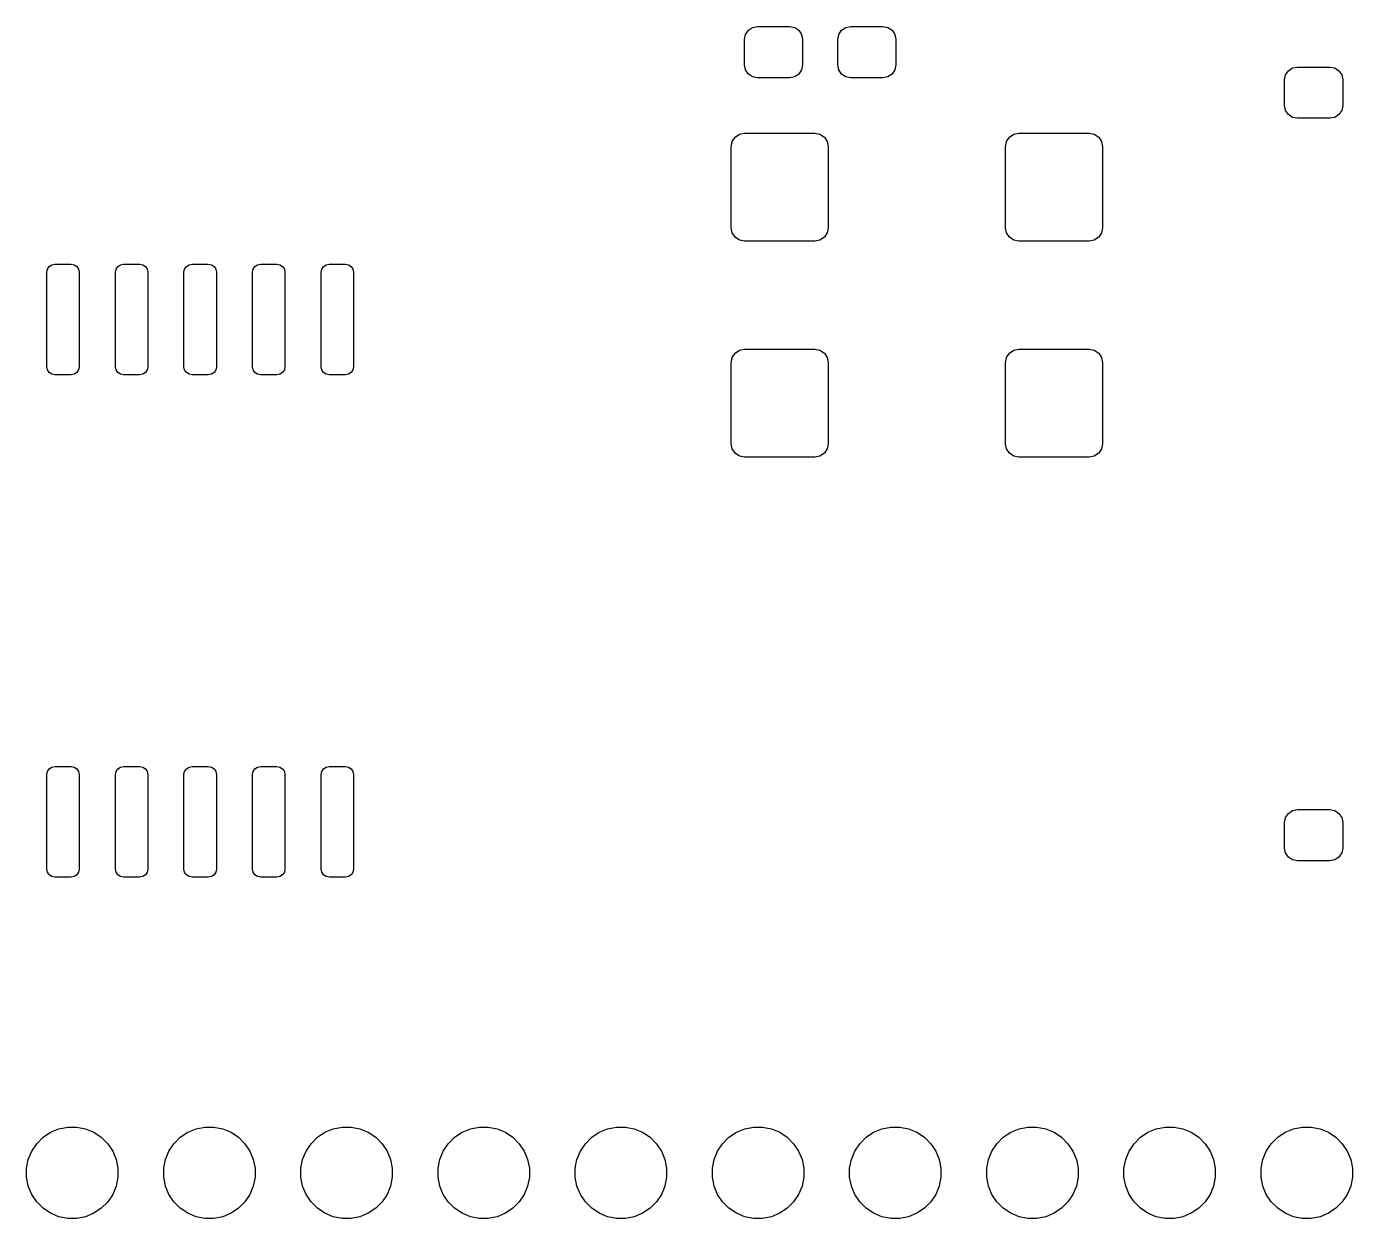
# Model space of a CAD drawing. Extents: x 2.41 to 6.27, y -6.45 to -4.55.
# Drawn here: x 3.408 to 4.374, y -6.451 to -5.582 of the extents above; entities that cross this region are included whole.
import ezdxf

# ---------------------------------------------------------------- set-up
doc = ezdxf.new("R2010")
doc.units = 0
doc.header["$MEASUREMENT"] = 0
doc.layers.add('BLACK', color=7, linetype='CONTINUOUS')

msp = doc.modelspace()

# ---------------------------------------------------------------- linework, layer by layer
at = {"layer": 'BLACK', "linetype": 'CONTINUOUS'}
for p, q in [((3.93181, -5.58747), (3.93384, -5.58443)), ((3.93384, -5.58443), (3.93687, -5.5824)), ((3.93687, -5.5824), (3.94045, -5.58169)), ((3.94045, -5.58169), (3.96407, -5.58169)), ((3.96407, -5.58169), (3.96765, -5.5824)), ((3.96765, -5.5824), (3.97069, -5.58443)), ((3.97069, -5.58443), (3.97271, -5.58747)), ((3.99973, -5.58747), (4.00175, -5.58443)), ((4.00175, -5.58443), (4.00479, -5.5824)), ((4.00479, -5.5824), (4.00837, -5.58169)), ((4.00837, -5.58169), (4.03199, -5.58169)), ((4.03199, -5.58169), (4.03557, -5.5824)), ((4.03557, -5.5824), (4.0386, -5.58443)), ((4.0386, -5.58443), (4.04063, -5.58747)), ((3.9311, -5.59104), (3.93181, -5.58747)), ((3.9311, -5.60974), (3.9311, -5.59104)), ((3.97271, -5.58747), (3.97343, -5.59104)), ((3.97343, -5.59104), (3.97343, -5.60974)), ((3.99902, -5.59104), (3.99973, -5.58747)), ((3.99902, -5.60974), (3.99902, -5.59104)), ((4.04063, -5.58747), (4.04134, -5.59104)), ((4.04134, -5.59104), (4.04134, -5.60974)), ((3.93181, -5.61332), (3.9311, -5.60974)), ((3.93384, -5.61636), (3.93181, -5.61332)), ((3.97271, -5.61332), (3.97069, -5.61636)), ((3.97343, -5.60974), (3.97271, -5.61332)), ((3.99973, -5.61332), (3.99902, -5.60974)), ((4.00175, -5.61636), (3.99973, -5.61332)), ((4.04063, -5.61332), (4.0386, -5.61636)), ((4.04134, -5.60974), (4.04063, -5.61332)), ((4.32551, -5.61699), (4.32754, -5.61396)), ((4.32754, -5.61396), (4.33058, -5.61193)), ((4.33058, -5.61193), (4.33415, -5.61122)), ((4.33415, -5.61122), (4.35778, -5.61122)), ((4.35778, -5.61122), (4.36135, -5.61193)), ((4.36135, -5.61193), (4.36439, -5.61396)), ((4.36439, -5.61396), (4.36641, -5.61699)), ((3.93687, -5.61838), (3.93384, -5.61636)), ((3.94045, -5.61909), (3.93687, -5.61838)), ((3.96407, -5.61909), (3.94045, -5.61909)), ((3.96765, -5.61838), (3.96407, -5.61909)), ((3.97069, -5.61636), (3.96765, -5.61838)), ((4.00479, -5.61838), (4.00175, -5.61636)), ((4.00837, -5.61909), (4.00479, -5.61838)), ((4.03199, -5.61909), (4.00837, -5.61909)), ((4.03557, -5.61838), (4.03199, -5.61909)), ((4.0386, -5.61636), (4.03557, -5.61838)), ((4.3248, -5.62057), (4.32551, -5.61699)), ((4.3248, -5.63927), (4.3248, -5.62057)), ((4.36641, -5.61699), (4.36713, -5.62057)), ((4.36713, -5.62057), (4.36713, -5.63927)), ((4.32551, -5.64285), (4.3248, -5.63927)), ((4.32754, -5.64588), (4.32551, -5.64285)), ((4.36641, -5.64285), (4.36439, -5.64588)), ((4.36713, -5.63927), (4.36641, -5.64285)), ((4.33058, -5.64791), (4.32754, -5.64588)), ((4.33415, -5.64862), (4.33058, -5.64791)), ((4.35778, -5.64862), (4.33415, -5.64862)), ((4.36135, -5.64791), (4.35778, -5.64862)), ((4.36439, -5.64588), (4.36135, -5.64791)), ((3.92201, -5.66552), (3.92414, -5.66233)), ((3.92414, -5.66233), (3.92734, -5.6602)), ((3.92734, -5.6602), (3.9311, -5.65945)), ((3.9311, -5.65945), (3.98228, -5.65945)), ((3.98228, -5.65945), (3.98605, -5.6602)), ((3.98605, -5.6602), (3.98924, -5.66233)), ((3.98924, -5.66233), (3.99138, -5.66552)), ((4.12201, -5.66552), (4.12414, -5.66233)), ((4.12414, -5.66233), (4.12734, -5.6602)), ((4.12734, -5.6602), (4.1311, -5.65945)), ((4.1311, -5.65945), (4.18228, -5.65945)), ((4.18228, -5.65945), (4.18605, -5.6602)), ((4.18605, -5.6602), (4.18924, -5.66233)), ((4.18924, -5.66233), (4.19138, -5.66552)), ((3.92126, -5.66929), (3.92201, -5.66552)), ((3.92126, -5.72835), (3.92126, -5.66929)), ((3.99138, -5.66552), (3.99213, -5.66929)), ((3.99213, -5.66929), (3.99213, -5.72835)), ((4.12126, -5.66929), (4.12201, -5.66552)), ((4.12126, -5.72835), (4.12126, -5.66929)), ((4.19138, -5.66552), (4.19213, -5.66929)), ((4.19213, -5.66929), (4.19213, -5.72835)), ((3.92201, -5.73211), (3.92126, -5.72835)), ((3.99213, -5.72835), (3.99138, -5.73211)), ((4.12201, -5.73211), (4.12126, -5.72835)), ((4.19213, -5.72835), (4.19138, -5.73211)), ((3.92414, -5.73531), (3.92201, -5.73211)), ((3.92734, -5.73744), (3.92414, -5.73531)), ((3.9311, -5.73819), (3.92734, -5.73744)), ((3.98228, -5.73819), (3.9311, -5.73819)), ((3.98605, -5.73744), (3.98228, -5.73819)), ((3.98924, -5.73531), (3.98605, -5.73744)), ((3.99138, -5.73211), (3.98924, -5.73531)), ((4.12414, -5.73531), (4.12201, -5.73211)), ((4.12734, -5.73744), (4.12414, -5.73531)), ((4.1311, -5.73819), (4.12734, -5.73744)), ((4.18228, -5.73819), (4.1311, -5.73819)), ((4.18605, -5.73744), (4.18228, -5.73819)), ((4.18924, -5.73531), (4.18605, -5.73744)), ((4.19138, -5.73211), (4.18924, -5.73531)), ((3.42244, -5.76083), (3.42289, -5.75857)), ((3.42244, -5.82972), (3.42244, -5.76083)), ((3.42289, -5.75857), (3.42417, -5.75665)), ((3.42417, -5.75665), (3.42609, -5.75537)), ((3.42609, -5.75537), (3.42835, -5.75492)), ((3.42835, -5.75492), (3.44016, -5.75492)), ((3.44016, -5.75492), (3.44242, -5.75537)), ((3.44242, -5.75537), (3.44433, -5.75665)), ((3.44433, -5.75665), (3.44561, -5.75857)), ((3.44561, -5.75857), (3.44606, -5.76083)), ((3.44606, -5.76083), (3.44606, -5.82972)), ((3.47244, -5.76083), (3.47289, -5.75857)), ((3.47244, -5.82972), (3.47244, -5.76083)), ((3.47289, -5.75857), (3.47417, -5.75665)), ((3.47417, -5.75665), (3.47609, -5.75537)), ((3.47609, -5.75537), (3.47835, -5.75492)), ((3.47835, -5.75492), (3.49016, -5.75492)), ((3.49016, -5.75492), (3.49242, -5.75537)), ((3.49242, -5.75537), (3.49433, -5.75665)), ((3.49433, -5.75665), (3.49561, -5.75857)), ((3.49561, -5.75857), (3.49606, -5.76083)), ((3.49606, -5.76083), (3.49606, -5.82972)), ((3.52244, -5.76083), (3.52289, -5.75857)), ((3.52244, -5.82972), (3.52244, -5.76083)), ((3.52289, -5.75857), (3.52417, -5.75665)), ((3.52417, -5.75665), (3.52609, -5.75537)), ((3.52609, -5.75537), (3.52835, -5.75492)), ((3.52835, -5.75492), (3.54016, -5.75492)), ((3.54016, -5.75492), (3.54242, -5.75537)), ((3.54242, -5.75537), (3.54433, -5.75665)), ((3.54433, -5.75665), (3.54561, -5.75857)), ((3.54561, -5.75857), (3.54606, -5.76083)), ((3.54606, -5.76083), (3.54606, -5.82972)), ((3.57244, -5.76083), (3.57289, -5.75857)), ((3.57244, -5.82972), (3.57244, -5.76083)), ((3.57289, -5.75857), (3.57417, -5.75665)), ((3.57417, -5.75665), (3.57609, -5.75537)), ((3.57609, -5.75537), (3.57835, -5.75492)), ((3.57835, -5.75492), (3.59016, -5.75492)), ((3.59016, -5.75492), (3.59242, -5.75537)), ((3.59242, -5.75537), (3.59433, -5.75665)), ((3.59433, -5.75665), (3.59561, -5.75857)), ((3.59561, -5.75857), (3.59606, -5.76083)), ((3.59606, -5.76083), (3.59606, -5.82972)), ((3.62244, -5.76083), (3.62289, -5.75857)), ((3.62244, -5.82972), (3.62244, -5.76083)), ((3.62289, -5.75857), (3.62417, -5.75665)), ((3.62417, -5.75665), (3.62609, -5.75537)), ((3.62609, -5.75537), (3.62835, -5.75492)), ((3.62835, -5.75492), (3.64016, -5.75492)), ((3.64016, -5.75492), (3.64242, -5.75537)), ((3.64242, -5.75537), (3.64433, -5.75665)), ((3.64433, -5.75665), (3.64561, -5.75857)), ((3.64561, -5.75857), (3.64606, -5.76083)), ((3.64606, -5.76083), (3.64606, -5.82972)), ((3.92414, -5.81981), (3.92734, -5.81768)), ((3.92734, -5.81768), (3.9311, -5.81693)), ((3.9311, -5.81693), (3.98228, -5.81693)), ((3.98228, -5.81693), (3.98605, -5.81768)), ((3.98605, -5.81768), (3.98924, -5.81981)), ((4.12414, -5.81981), (4.12734, -5.81768)), ((4.12734, -5.81768), (4.1311, -5.81693)), ((4.1311, -5.81693), (4.18228, -5.81693)), ((4.18228, -5.81693), (4.18605, -5.81768)), ((4.18605, -5.81768), (4.18924, -5.81981)), ((3.92126, -5.82677), (3.92201, -5.82301)), ((3.92126, -5.88583), (3.92126, -5.82677)), ((3.92201, -5.82301), (3.92414, -5.81981)), ((3.98924, -5.81981), (3.99138, -5.82301)), ((3.99138, -5.82301), (3.99213, -5.82677)), ((3.99213, -5.82677), (3.99213, -5.88583)), ((4.12126, -5.82677), (4.12201, -5.82301)), ((4.12126, -5.88583), (4.12126, -5.82677)), ((4.12201, -5.82301), (4.12414, -5.81981)), ((4.18924, -5.81981), (4.19138, -5.82301)), ((4.19138, -5.82301), (4.19213, -5.82677)), ((4.19213, -5.82677), (4.19213, -5.88583)), ((3.42289, -5.83198), (3.42244, -5.82972)), ((3.42417, -5.8339), (3.42289, -5.83198)), ((3.42609, -5.83518), (3.42417, -5.8339)), ((3.42835, -5.83563), (3.42609, -5.83518)), ((3.44016, -5.83563), (3.42835, -5.83563)), ((3.44242, -5.83518), (3.44016, -5.83563)), ((3.44433, -5.8339), (3.44242, -5.83518)), ((3.44561, -5.83198), (3.44433, -5.8339)), ((3.44606, -5.82972), (3.44561, -5.83198)), ((3.47289, -5.83198), (3.47244, -5.82972)), ((3.47417, -5.8339), (3.47289, -5.83198)), ((3.47609, -5.83518), (3.47417, -5.8339)), ((3.47835, -5.83563), (3.47609, -5.83518)), ((3.49016, -5.83563), (3.47835, -5.83563)), ((3.49242, -5.83518), (3.49016, -5.83563)), ((3.49433, -5.8339), (3.49242, -5.83518)), ((3.49561, -5.83198), (3.49433, -5.8339)), ((3.49606, -5.82972), (3.49561, -5.83198)), ((3.52289, -5.83198), (3.52244, -5.82972)), ((3.52417, -5.8339), (3.52289, -5.83198)), ((3.52609, -5.83518), (3.52417, -5.8339)), ((3.52835, -5.83563), (3.52609, -5.83518)), ((3.54016, -5.83563), (3.52835, -5.83563)), ((3.54242, -5.83518), (3.54016, -5.83563)), ((3.54433, -5.8339), (3.54242, -5.83518)), ((3.54561, -5.83198), (3.54433, -5.8339)), ((3.54606, -5.82972), (3.54561, -5.83198)), ((3.57289, -5.83198), (3.57244, -5.82972)), ((3.57417, -5.8339), (3.57289, -5.83198)), ((3.57609, -5.83518), (3.57417, -5.8339)), ((3.57835, -5.83563), (3.57609, -5.83518)), ((3.59016, -5.83563), (3.57835, -5.83563)), ((3.59242, -5.83518), (3.59016, -5.83563)), ((3.59433, -5.8339), (3.59242, -5.83518)), ((3.59561, -5.83198), (3.59433, -5.8339)), ((3.59606, -5.82972), (3.59561, -5.83198)), ((3.62289, -5.83198), (3.62244, -5.82972)), ((3.62417, -5.8339), (3.62289, -5.83198)), ((3.62609, -5.83518), (3.62417, -5.8339)), ((3.62835, -5.83563), (3.62609, -5.83518)), ((3.64016, -5.83563), (3.62835, -5.83563)), ((3.64242, -5.83518), (3.64016, -5.83563)), ((3.64433, -5.8339), (3.64242, -5.83518)), ((3.64561, -5.83198), (3.64433, -5.8339)), ((3.64606, -5.82972), (3.64561, -5.83198)), ((3.92201, -5.88959), (3.92126, -5.88583)), ((3.99213, -5.88583), (3.99138, -5.88959)), ((4.12201, -5.88959), (4.12126, -5.88583)), ((4.19213, -5.88583), (4.19138, -5.88959)), ((3.92414, -5.89279), (3.92201, -5.88959)), ((3.92734, -5.89492), (3.92414, -5.89279)), ((3.9311, -5.89567), (3.92734, -5.89492)), ((3.98228, -5.89567), (3.9311, -5.89567)), ((3.98605, -5.89492), (3.98228, -5.89567)), ((3.98924, -5.89279), (3.98605, -5.89492)), ((3.99138, -5.88959), (3.98924, -5.89279)), ((4.12414, -5.89279), (4.12201, -5.88959)), ((4.12734, -5.89492), (4.12414, -5.89279)), ((4.1311, -5.89567), (4.12734, -5.89492)), ((4.18228, -5.89567), (4.1311, -5.89567)), ((4.18605, -5.89492), (4.18228, -5.89567)), ((4.18924, -5.89279), (4.18605, -5.89492)), ((4.19138, -5.88959), (4.18924, -5.89279)), ((3.42244, -6.12697), (3.42289, -6.12471)), ((3.42244, -6.19587), (3.42244, -6.12697)), ((3.42289, -6.12471), (3.42417, -6.12279)), ((3.42417, -6.12279), (3.42609, -6.12151)), ((3.42609, -6.12151), (3.42835, -6.12106)), ((3.42835, -6.12106), (3.44016, -6.12106)), ((3.44016, -6.12106), (3.44242, -6.12151)), ((3.44242, -6.12151), (3.44433, -6.12279)), ((3.44433, -6.12279), (3.44561, -6.12471)), ((3.44561, -6.12471), (3.44606, -6.12697)), ((3.44606, -6.12697), (3.44606, -6.19587)), ((3.47244, -6.12697), (3.47289, -6.12471)), ((3.47244, -6.19587), (3.47244, -6.12697)), ((3.47289, -6.12471), (3.47417, -6.12279)), ((3.47417, -6.12279), (3.47609, -6.12151)), ((3.47609, -6.12151), (3.47835, -6.12106)), ((3.47835, -6.12106), (3.49016, -6.12106)), ((3.49016, -6.12106), (3.49242, -6.12151)), ((3.49242, -6.12151), (3.49433, -6.12279)), ((3.49433, -6.12279), (3.49561, -6.12471)), ((3.49561, -6.12471), (3.49606, -6.12697)), ((3.49606, -6.12697), (3.49606, -6.19587)), ((3.52244, -6.12697), (3.52289, -6.12471)), ((3.52244, -6.19587), (3.52244, -6.12697)), ((3.52289, -6.12471), (3.52417, -6.12279)), ((3.52417, -6.12279), (3.52609, -6.12151)), ((3.52609, -6.12151), (3.52835, -6.12106)), ((3.52835, -6.12106), (3.54016, -6.12106)), ((3.54016, -6.12106), (3.54242, -6.12151)), ((3.54242, -6.12151), (3.54433, -6.12279)), ((3.54433, -6.12279), (3.54561, -6.12471)), ((3.54561, -6.12471), (3.54606, -6.12697)), ((3.54606, -6.12697), (3.54606, -6.19587)), ((3.57244, -6.12697), (3.57289, -6.12471)), ((3.57244, -6.19587), (3.57244, -6.12697)), ((3.57289, -6.12471), (3.57417, -6.12279)), ((3.57417, -6.12279), (3.57609, -6.12151)), ((3.57609, -6.12151), (3.57835, -6.12106)), ((3.57835, -6.12106), (3.59016, -6.12106)), ((3.59016, -6.12106), (3.59242, -6.12151)), ((3.59242, -6.12151), (3.59433, -6.12279)), ((3.59433, -6.12279), (3.59561, -6.12471)), ((3.59561, -6.12471), (3.59606, -6.12697)), ((3.59606, -6.12697), (3.59606, -6.19587)), ((3.62244, -6.12697), (3.62289, -6.12471)), ((3.62244, -6.19587), (3.62244, -6.12697)), ((3.62289, -6.12471), (3.62417, -6.12279)), ((3.62417, -6.12279), (3.62609, -6.12151)), ((3.62609, -6.12151), (3.62835, -6.12106)), ((3.62835, -6.12106), (3.64016, -6.12106)), ((3.64016, -6.12106), (3.64242, -6.12151)), ((3.64242, -6.12151), (3.64433, -6.12279)), ((3.64433, -6.12279), (3.64561, -6.12471)), ((3.64561, -6.12471), (3.64606, -6.12697)), ((3.64606, -6.12697), (3.64606, -6.19587)), ((4.32551, -6.15833), (4.32754, -6.1553)), ((4.32754, -6.1553), (4.33058, -6.15327)), ((4.33058, -6.15327), (4.33415, -6.15256)), ((4.33415, -6.15256), (4.35778, -6.15256)), ((4.35778, -6.15256), (4.36135, -6.15327)), ((4.36135, -6.15327), (4.36439, -6.1553)), ((4.36439, -6.1553), (4.36641, -6.15833)), ((4.3248, -6.16191), (4.32551, -6.15833)), ((4.3248, -6.18061), (4.3248, -6.16191)), ((4.36641, -6.15833), (4.36713, -6.16191)), ((4.36713, -6.16191), (4.36713, -6.18061)), ((4.32551, -6.18419), (4.3248, -6.18061)), ((4.32754, -6.18722), (4.32551, -6.18419)), ((4.36641, -6.18419), (4.36439, -6.18722)), ((4.36713, -6.18061), (4.36641, -6.18419)), ((3.42289, -6.19813), (3.42244, -6.19587)), ((3.44606, -6.19587), (3.44561, -6.19813)), ((3.47289, -6.19813), (3.47244, -6.19587)), ((3.49606, -6.19587), (3.49561, -6.19813)), ((3.52289, -6.19813), (3.52244, -6.19587)), ((3.54606, -6.19587), (3.54561, -6.19813)), ((3.57289, -6.19813), (3.57244, -6.19587)), ((3.59606, -6.19587), (3.59561, -6.19813)), ((3.62289, -6.19813), (3.62244, -6.19587)), ((3.64606, -6.19587), (3.64561, -6.19813)), ((4.33058, -6.18925), (4.32754, -6.18722)), ((4.33415, -6.18996), (4.33058, -6.18925)), ((4.35778, -6.18996), (4.33415, -6.18996)), ((4.36135, -6.18925), (4.35778, -6.18996)), ((4.36439, -6.18722), (4.36135, -6.18925)), ((3.42417, -6.20004), (3.42289, -6.19813)), ((3.42609, -6.20132), (3.42417, -6.20004)), ((3.42835, -6.20177), (3.42609, -6.20132)), ((3.44016, -6.20177), (3.42835, -6.20177)), ((3.44242, -6.20132), (3.44016, -6.20177)), ((3.44433, -6.20004), (3.44242, -6.20132)), ((3.44561, -6.19813), (3.44433, -6.20004)), ((3.47417, -6.20004), (3.47289, -6.19813)), ((3.47609, -6.20132), (3.47417, -6.20004)), ((3.47835, -6.20177), (3.47609, -6.20132)), ((3.49016, -6.20177), (3.47835, -6.20177)), ((3.49242, -6.20132), (3.49016, -6.20177)), ((3.49433, -6.20004), (3.49242, -6.20132)), ((3.49561, -6.19813), (3.49433, -6.20004)), ((3.52417, -6.20004), (3.52289, -6.19813)), ((3.52609, -6.20132), (3.52417, -6.20004)), ((3.52835, -6.20177), (3.52609, -6.20132)), ((3.54016, -6.20177), (3.52835, -6.20177)), ((3.54242, -6.20132), (3.54016, -6.20177)), ((3.54433, -6.20004), (3.54242, -6.20132)), ((3.54561, -6.19813), (3.54433, -6.20004)), ((3.57417, -6.20004), (3.57289, -6.19813)), ((3.57609, -6.20132), (3.57417, -6.20004)), ((3.57835, -6.20177), (3.57609, -6.20132)), ((3.59016, -6.20177), (3.57835, -6.20177)), ((3.59242, -6.20132), (3.59016, -6.20177)), ((3.59433, -6.20004), (3.59242, -6.20132)), ((3.59561, -6.19813), (3.59433, -6.20004)), ((3.62417, -6.20004), (3.62289, -6.19813)), ((3.62609, -6.20132), (3.62417, -6.20004)), ((3.62835, -6.20177), (3.62609, -6.20132)), ((3.64016, -6.20177), (3.62835, -6.20177)), ((3.64242, -6.20132), (3.64016, -6.20177)), ((3.64433, -6.20004), (3.64242, -6.20132)), ((3.64561, -6.19813), (3.64433, -6.20004)), ((3.41972, -6.39145), (3.42517, -6.38781)), ((3.42517, -6.38781), (3.43123, -6.3853)), ((3.43123, -6.3853), (3.43766, -6.38402)), ((3.43766, -6.38402), (3.44422, -6.38402)), ((3.44422, -6.38402), (3.45066, -6.3853)), ((3.45066, -6.3853), (3.45672, -6.38781)), ((3.45672, -6.38781), (3.46217, -6.39145)), ((3.51972, -6.39145), (3.52517, -6.38781)), ((3.52517, -6.38781), (3.53123, -6.3853)), ((3.53123, -6.3853), (3.53766, -6.38402)), ((3.53766, -6.38402), (3.54422, -6.38402)), ((3.54422, -6.38402), (3.55066, -6.3853)), ((3.55066, -6.3853), (3.55672, -6.38781)), ((3.55672, -6.38781), (3.56217, -6.39145)), ((3.61972, -6.39145), (3.62517, -6.38781)), ((3.62517, -6.38781), (3.63123, -6.3853)), ((3.63123, -6.3853), (3.63766, -6.38402)), ((3.63766, -6.38402), (3.64423, -6.38402)), ((3.64423, -6.38402), (3.65066, -6.3853)), ((3.65066, -6.3853), (3.65672, -6.38781)), ((3.65672, -6.38781), (3.66217, -6.39145)), ((3.71972, -6.39145), (3.72517, -6.38781)), ((3.72517, -6.38781), (3.73123, -6.3853)), ((3.73123, -6.3853), (3.73766, -6.38402)), ((3.73766, -6.38402), (3.74423, -6.38402)), ((3.74423, -6.38402), (3.75066, -6.3853)), ((3.75066, -6.3853), (3.75672, -6.38781)), ((3.75672, -6.38781), (3.76217, -6.39145)), ((3.81972, -6.39145), (3.82517, -6.38781)), ((3.82517, -6.38781), (3.83123, -6.3853)), ((3.83123, -6.3853), (3.83766, -6.38402)), ((3.83766, -6.38402), (3.84422, -6.38402)), ((3.84422, -6.38402), (3.85066, -6.3853)), ((3.85066, -6.3853), (3.85672, -6.38781)), ((3.85672, -6.38781), (3.86217, -6.39145)), ((3.91972, -6.39145), (3.92517, -6.38781)), ((3.92517, -6.38781), (3.93123, -6.3853)), ((3.93123, -6.3853), (3.93766, -6.38402)), ((3.93766, -6.38402), (3.94422, -6.38402)), ((3.94422, -6.38402), (3.95066, -6.3853)), ((3.95066, -6.3853), (3.95672, -6.38781)), ((3.95672, -6.38781), (3.96217, -6.39145)), ((4.01972, -6.39145), (4.02517, -6.38781)), ((4.02517, -6.38781), (4.03123, -6.3853)), ((4.03123, -6.3853), (4.03766, -6.38402)), ((4.03766, -6.38402), (4.04422, -6.38402)), ((4.04422, -6.38402), (4.05066, -6.3853)), ((4.05066, -6.3853), (4.05672, -6.38781)), ((4.05672, -6.38781), (4.06217, -6.39145)), ((4.11972, -6.39145), (4.12517, -6.38781)), ((4.12517, -6.38781), (4.13123, -6.3853)), ((4.13123, -6.3853), (4.13766, -6.38402)), ((4.13766, -6.38402), (4.14422, -6.38402)), ((4.14422, -6.38402), (4.15066, -6.3853)), ((4.15066, -6.3853), (4.15672, -6.38781)), ((4.15672, -6.38781), (4.16217, -6.39145)), ((4.21972, -6.39145), (4.22517, -6.38781)), ((4.22517, -6.38781), (4.23123, -6.3853)), ((4.23123, -6.3853), (4.23766, -6.38402)), ((4.23766, -6.38402), (4.24423, -6.38402)), ((4.24423, -6.38402), (4.25066, -6.3853)), ((4.25066, -6.3853), (4.25672, -6.38781)), ((4.25672, -6.38781), (4.26217, -6.39145)), ((4.31972, -6.39145), (4.32517, -6.38781)), ((4.32517, -6.38781), (4.33123, -6.3853)), ((4.33123, -6.3853), (4.33766, -6.38402)), ((4.33766, -6.38402), (4.34422, -6.38402)), ((4.34422, -6.38402), (4.35066, -6.3853)), ((4.35066, -6.3853), (4.35672, -6.38781)), ((4.35672, -6.38781), (4.36217, -6.39145)), ((3.41143, -6.40155), (3.41508, -6.39609)), ((3.41508, -6.39609), (3.41972, -6.39145)), ((3.46217, -6.39145), (3.46681, -6.39609)), ((3.46681, -6.39609), (3.47046, -6.40155)), ((3.51143, -6.40155), (3.51508, -6.39609)), ((3.51508, -6.39609), (3.51972, -6.39145)), ((3.56217, -6.39145), (3.56681, -6.39609)), ((3.56681, -6.39609), (3.57046, -6.40155)), ((3.61143, -6.40155), (3.61508, -6.39609)), ((3.61508, -6.39609), (3.61972, -6.39145)), ((3.66217, -6.39145), (3.66681, -6.39609)), ((3.66681, -6.39609), (3.67046, -6.40155)), ((3.71143, -6.40155), (3.71508, -6.39609)), ((3.71508, -6.39609), (3.71972, -6.39145)), ((3.76217, -6.39145), (3.76681, -6.39609)), ((3.76681, -6.39609), (3.77046, -6.40155)), ((3.81143, -6.40155), (3.81508, -6.39609)), ((3.81508, -6.39609), (3.81972, -6.39145)), ((3.86217, -6.39145), (3.86681, -6.39609)), ((3.86681, -6.39609), (3.87046, -6.40155)), ((3.91143, -6.40155), (3.91508, -6.39609)), ((3.91508, -6.39609), (3.91972, -6.39145)), ((3.96217, -6.39145), (3.96681, -6.39609)), ((3.96681, -6.39609), (3.97046, -6.40155)), ((4.01143, -6.40155), (4.01508, -6.39609)), ((4.01508, -6.39609), (4.01972, -6.39145)), ((4.06217, -6.39145), (4.06681, -6.39609)), ((4.06681, -6.39609), (4.07046, -6.40155)), ((4.11143, -6.40155), (4.11508, -6.39609)), ((4.11508, -6.39609), (4.11972, -6.39145)), ((4.16217, -6.39145), (4.16681, -6.39609)), ((4.16681, -6.39609), (4.17046, -6.40155)), ((4.21143, -6.40155), (4.21508, -6.39609)), ((4.21508, -6.39609), (4.21972, -6.39145)), ((4.26217, -6.39145), (4.26681, -6.39609)), ((4.26681, -6.39609), (4.27046, -6.40155)), ((4.31143, -6.40155), (4.31508, -6.39609)), ((4.31508, -6.39609), (4.31972, -6.39145)), ((4.36217, -6.39145), (4.36681, -6.39609)), ((4.36681, -6.39609), (4.37046, -6.40155)), ((3.40764, -6.41404), (3.40892, -6.40761)), ((3.40892, -6.40761), (3.41143, -6.40155)), ((3.47046, -6.40155), (3.47297, -6.40761)), ((3.47297, -6.40761), (3.47425, -6.41404)), ((3.50764, -6.41404), (3.50892, -6.40761)), ((3.50892, -6.40761), (3.51143, -6.40155)), ((3.57046, -6.40155), (3.57297, -6.40761)), ((3.57297, -6.40761), (3.57425, -6.41404)), ((3.60764, -6.41404), (3.60892, -6.40761)), ((3.60892, -6.40761), (3.61143, -6.40155)), ((3.67046, -6.40155), (3.67297, -6.40761)), ((3.67297, -6.40761), (3.67425, -6.41404)), ((3.70764, -6.41404), (3.70892, -6.40761)), ((3.70892, -6.40761), (3.71143, -6.40155)), ((3.77046, -6.40155), (3.77297, -6.40761)), ((3.77297, -6.40761), (3.77425, -6.41404)), ((3.80764, -6.41404), (3.80892, -6.40761)), ((3.80892, -6.40761), (3.81143, -6.40155)), ((3.87046, -6.40155), (3.87297, -6.40761)), ((3.87297, -6.40761), (3.87425, -6.41404)), ((3.90764, -6.41404), (3.90892, -6.40761)), ((3.90892, -6.40761), (3.91143, -6.40155)), ((3.97046, -6.40155), (3.97297, -6.40761)), ((3.97297, -6.40761), (3.97425, -6.41404)), ((4.00764, -6.41404), (4.00892, -6.40761)), ((4.00892, -6.40761), (4.01143, -6.40155)), ((4.07046, -6.40155), (4.07297, -6.40761)), ((4.07297, -6.40761), (4.07425, -6.41404)), ((4.10764, -6.41404), (4.10892, -6.40761)), ((4.10892, -6.40761), (4.11143, -6.40155)), ((4.17046, -6.40155), (4.17297, -6.40761)), ((4.17297, -6.40761), (4.17425, -6.41404)), ((4.20764, -6.41404), (4.20892, -6.40761)), ((4.20892, -6.40761), (4.21143, -6.40155)), ((4.27046, -6.40155), (4.27297, -6.40761)), ((4.27297, -6.40761), (4.27425, -6.41404)), ((4.30764, -6.41404), (4.30892, -6.40761)), ((4.30892, -6.40761), (4.31143, -6.40155)), ((4.37046, -6.40155), (4.37297, -6.40761)), ((4.37297, -6.40761), (4.37425, -6.41404)), ((3.40764, -6.4206), (3.40764, -6.41404)), ((3.47425, -6.41404), (3.47425, -6.4206)), ((3.50764, -6.4206), (3.50764, -6.41404)), ((3.57425, -6.41404), (3.57425, -6.4206)), ((3.60764, -6.4206), (3.60764, -6.41404)), ((3.67425, -6.41404), (3.67425, -6.4206)), ((3.70764, -6.4206), (3.70764, -6.41404)), ((3.77425, -6.41404), (3.77425, -6.4206)), ((3.80764, -6.4206), (3.80764, -6.41404)), ((3.87425, -6.41404), (3.87425, -6.4206)), ((3.90764, -6.4206), (3.90764, -6.41404)), ((3.97425, -6.41404), (3.97425, -6.4206)), ((4.00764, -6.4206), (4.00764, -6.41404)), ((4.07425, -6.41404), (4.07425, -6.4206)), ((4.10764, -6.4206), (4.10764, -6.41404)), ((4.17425, -6.41404), (4.17425, -6.4206)), ((4.20764, -6.4206), (4.20764, -6.41404)), ((4.27425, -6.41404), (4.27425, -6.4206)), ((4.30764, -6.4206), (4.30764, -6.41404)), ((4.37425, -6.41404), (4.37425, -6.4206)), ((3.40892, -6.42704), (3.40764, -6.4206)), ((3.41143, -6.4331), (3.40892, -6.42704)), ((3.47297, -6.42704), (3.47046, -6.4331)), ((3.47425, -6.4206), (3.47297, -6.42704)), ((3.50892, -6.42704), (3.50764, -6.4206)), ((3.51143, -6.4331), (3.50892, -6.42704)), ((3.57297, -6.42704), (3.57046, -6.4331)), ((3.57425, -6.4206), (3.57297, -6.42704)), ((3.60892, -6.42704), (3.60764, -6.4206)), ((3.61143, -6.4331), (3.60892, -6.42704)), ((3.67297, -6.42704), (3.67046, -6.4331)), ((3.67425, -6.4206), (3.67297, -6.42704)), ((3.70892, -6.42704), (3.70764, -6.4206)), ((3.71143, -6.4331), (3.70892, -6.42704)), ((3.77297, -6.42704), (3.77046, -6.4331)), ((3.77425, -6.4206), (3.77297, -6.42704)), ((3.80892, -6.42704), (3.80764, -6.4206)), ((3.81143, -6.4331), (3.80892, -6.42704)), ((3.87297, -6.42704), (3.87046, -6.4331)), ((3.87425, -6.4206), (3.87297, -6.42704)), ((3.90892, -6.42704), (3.90764, -6.4206)), ((3.91143, -6.4331), (3.90892, -6.42704)), ((3.97297, -6.42704), (3.97046, -6.4331)), ((3.97425, -6.4206), (3.97297, -6.42704)), ((4.00892, -6.42704), (4.00764, -6.4206)), ((4.01143, -6.4331), (4.00892, -6.42704)), ((4.07297, -6.42704), (4.07046, -6.4331)), ((4.07425, -6.4206), (4.07297, -6.42704)), ((4.10892, -6.42704), (4.10764, -6.4206)), ((4.11143, -6.4331), (4.10892, -6.42704)), ((4.17297, -6.42704), (4.17046, -6.4331)), ((4.17425, -6.4206), (4.17297, -6.42704)), ((4.20892, -6.42704), (4.20764, -6.4206)), ((4.21143, -6.4331), (4.20892, -6.42704)), ((4.27297, -6.42704), (4.27046, -6.4331)), ((4.27425, -6.4206), (4.27297, -6.42704)), ((4.30892, -6.42704), (4.30764, -6.4206)), ((4.31143, -6.4331), (4.30892, -6.42704)), ((4.37297, -6.42704), (4.37046, -6.4331)), ((4.37425, -6.4206), (4.37297, -6.42704)), ((3.41508, -6.43855), (3.41143, -6.4331)), ((3.47046, -6.4331), (3.46681, -6.43855)), ((3.51508, -6.43855), (3.51143, -6.4331)), ((3.57046, -6.4331), (3.56681, -6.43855)), ((3.61508, -6.43855), (3.61143, -6.4331)), ((3.67046, -6.4331), (3.66681, -6.43855)), ((3.71508, -6.43855), (3.71143, -6.4331)), ((3.77046, -6.4331), (3.76681, -6.43855)), ((3.81508, -6.43855), (3.81143, -6.4331)), ((3.87046, -6.4331), (3.86681, -6.43855)), ((3.91508, -6.43855), (3.91143, -6.4331)), ((3.97046, -6.4331), (3.96681, -6.43855)), ((4.01508, -6.43855), (4.01143, -6.4331)), ((4.07046, -6.4331), (4.06681, -6.43855)), ((4.11508, -6.43855), (4.11143, -6.4331)), ((4.17046, -6.4331), (4.16681, -6.43855)), ((4.21508, -6.43855), (4.21143, -6.4331)), ((4.27046, -6.4331), (4.26681, -6.43855)), ((4.31508, -6.43855), (4.31143, -6.4331)), ((4.37046, -6.4331), (4.36681, -6.43855)), ((3.41972, -6.44319), (3.41508, -6.43855)), ((3.42517, -6.44684), (3.41972, -6.44319)), ((3.43123, -6.44935), (3.42517, -6.44684)), ((3.45672, -6.44684), (3.45066, -6.44935)), ((3.46217, -6.44319), (3.45672, -6.44684)), ((3.46681, -6.43855), (3.46217, -6.44319)), ((3.51972, -6.44319), (3.51508, -6.43855)), ((3.52517, -6.44684), (3.51972, -6.44319)), ((3.53123, -6.44935), (3.52517, -6.44684)), ((3.55672, -6.44684), (3.55066, -6.44935)), ((3.56217, -6.44319), (3.55672, -6.44684)), ((3.56681, -6.43855), (3.56217, -6.44319)), ((3.61972, -6.44319), (3.61508, -6.43855)), ((3.62517, -6.44684), (3.61972, -6.44319)), ((3.63123, -6.44935), (3.62517, -6.44684)), ((3.65672, -6.44684), (3.65066, -6.44935)), ((3.66217, -6.44319), (3.65672, -6.44684)), ((3.66681, -6.43855), (3.66217, -6.44319)), ((3.71972, -6.44319), (3.71508, -6.43855)), ((3.72517, -6.44684), (3.71972, -6.44319)), ((3.73123, -6.44935), (3.72517, -6.44684)), ((3.75672, -6.44684), (3.75066, -6.44935)), ((3.76217, -6.44319), (3.75672, -6.44684)), ((3.76681, -6.43855), (3.76217, -6.44319)), ((3.81972, -6.44319), (3.81508, -6.43855)), ((3.82517, -6.44684), (3.81972, -6.44319)), ((3.83123, -6.44935), (3.82517, -6.44684)), ((3.85672, -6.44684), (3.85066, -6.44935)), ((3.86217, -6.44319), (3.85672, -6.44684)), ((3.86681, -6.43855), (3.86217, -6.44319)), ((3.91972, -6.44319), (3.91508, -6.43855)), ((3.92517, -6.44684), (3.91972, -6.44319)), ((3.93123, -6.44935), (3.92517, -6.44684)), ((3.95672, -6.44684), (3.95066, -6.44935)), ((3.96217, -6.44319), (3.95672, -6.44684)), ((3.96681, -6.43855), (3.96217, -6.44319)), ((4.01972, -6.44319), (4.01508, -6.43855)), ((4.02517, -6.44684), (4.01972, -6.44319)), ((4.03123, -6.44935), (4.02517, -6.44684)), ((4.05672, -6.44684), (4.05066, -6.44935)), ((4.06217, -6.44319), (4.05672, -6.44684)), ((4.06681, -6.43855), (4.06217, -6.44319)), ((4.11972, -6.44319), (4.11508, -6.43855)), ((4.12517, -6.44684), (4.11972, -6.44319)), ((4.13123, -6.44935), (4.12517, -6.44684)), ((4.15672, -6.44684), (4.15066, -6.44935)), ((4.16217, -6.44319), (4.15672, -6.44684)), ((4.16681, -6.43855), (4.16217, -6.44319)), ((4.21972, -6.44319), (4.21508, -6.43855)), ((4.22517, -6.44684), (4.21972, -6.44319)), ((4.23123, -6.44935), (4.22517, -6.44684)), ((4.25672, -6.44684), (4.25066, -6.44935)), ((4.26217, -6.44319), (4.25672, -6.44684)), ((4.26681, -6.43855), (4.26217, -6.44319)), ((4.31972, -6.44319), (4.31508, -6.43855)), ((4.32517, -6.44684), (4.31972, -6.44319)), ((4.33123, -6.44935), (4.32517, -6.44684)), ((4.35672, -6.44684), (4.35066, -6.44935)), ((4.36217, -6.44319), (4.35672, -6.44684)), ((4.36681, -6.43855), (4.36217, -6.44319)), ((3.43766, -6.45063), (3.43123, -6.44935)), ((3.44422, -6.45063), (3.43766, -6.45063)), ((3.45066, -6.44935), (3.44422, -6.45063)), ((3.53766, -6.45063), (3.53123, -6.44935)), ((3.54422, -6.45063), (3.53766, -6.45063)), ((3.55066, -6.44935), (3.54422, -6.45063)), ((3.63766, -6.45063), (3.63123, -6.44935)), ((3.64423, -6.45063), (3.63766, -6.45063)), ((3.65066, -6.44935), (3.64423, -6.45063)), ((3.73766, -6.45063), (3.73123, -6.44935)), ((3.74423, -6.45063), (3.73766, -6.45063)), ((3.75066, -6.44935), (3.74423, -6.45063)), ((3.83766, -6.45063), (3.83123, -6.44935)), ((3.84422, -6.45063), (3.83766, -6.45063)), ((3.85066, -6.44935), (3.84422, -6.45063)), ((3.93766, -6.45063), (3.93123, -6.44935)), ((3.94422, -6.45063), (3.93766, -6.45063)), ((3.95066, -6.44935), (3.94422, -6.45063)), ((4.03766, -6.45063), (4.03123, -6.44935)), ((4.04422, -6.45063), (4.03766, -6.45063)), ((4.05066, -6.44935), (4.04422, -6.45063)), ((4.13766, -6.45063), (4.13123, -6.44935)), ((4.14422, -6.45063), (4.13766, -6.45063)), ((4.15066, -6.44935), (4.14422, -6.45063)), ((4.23766, -6.45063), (4.23123, -6.44935)), ((4.24423, -6.45063), (4.23766, -6.45063)), ((4.25066, -6.44935), (4.24423, -6.45063)), ((4.33766, -6.45063), (4.33123, -6.44935)), ((4.34422, -6.45063), (4.33766, -6.45063)), ((4.35066, -6.44935), (4.34422, -6.45063))]:
    msp.add_line(p, q, dxfattribs=at)

doc.saveas('drawing.dxf')
